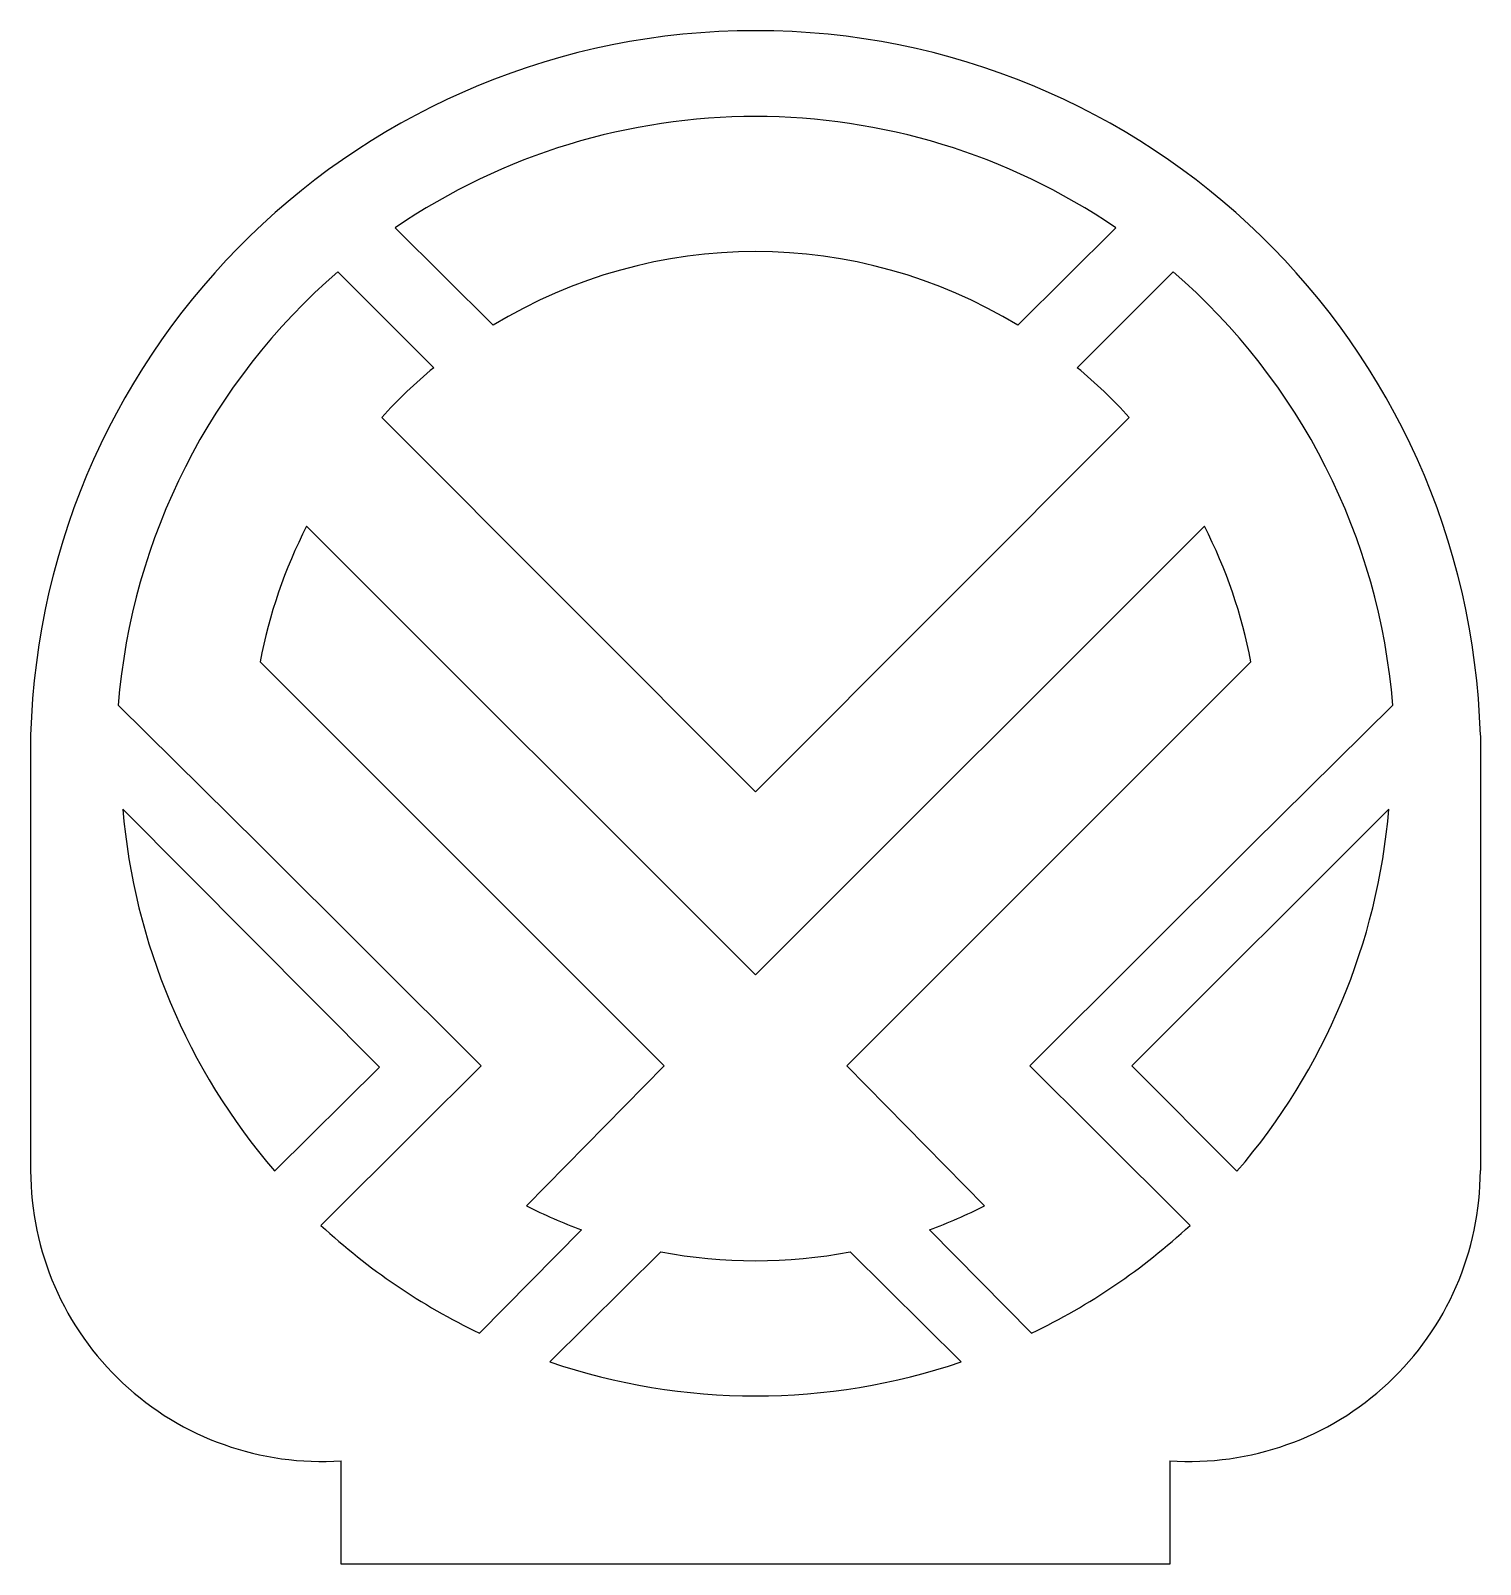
# Model space of a CAD drawing. Header units: inches. Extents: x -3.1 to 3.9, y -4 to 3.4.
import ezdxf

# ---------------------------------------------------------------- set-up
doc = ezdxf.new("R2010")
doc.units = ezdxf.units.IN
doc.layers.get('0').update_dxf_attribs({"linetype": 'CONTINUOUS'})

msp = doc.modelspace()

# ---------------------------------------------------------------- linework, layer by layer
for p, q in [((-1.3396, 2.4502), (-0.8672, 1.9795)), ((2.1396, 2.4502), (1.6672, 1.9795)), ((-1.6163, 2.2377), (-1.1537, 1.7751)), ((1.9537, 1.7751), (2.4163, 2.2377)), ((-1.4049, 1.5347), (0.4, -0.272)), ((0.4, -0.272), (2.2049, 1.5347)), ((0.4, -1.1552), (-1.7675, 1.0099)), ((2.5675, 1.0099), (0.4, -1.1552)), ((-1.9921, 0.356), (-0.0404, -1.5949)), ((0.841, -1.5949), (2.7921, 0.356)), ((-1.9978, -0.525), (-2.6772, 0.1462)), ((3.4772, 0.1462), (2.7978, -0.525)), ((-3.1, 0.0016), (-3.1, -2.1)), ((3.9, 0), (3.9, -2.1)), ((-2.655, -0.355), (-1.415, -1.6)), ((3.4582, -0.355), (2.2164, -1.5949)), ((-0.925, -1.5949), (-1.9978, -0.525)), ((1.725, -1.5949), (2.7978, -0.525)), ((-1.415, -1.6), (-1.92, -2.1)), ((-1.2359, -1.9038), (-0.925, -1.5949)), ((-0.0404, -1.5949), (-0.7059, -2.2695)), ((0.841, -1.5949), (1.5059, -2.2695)), ((2.0359, -1.9038), (1.725, -1.5949)), ((2.2164, -1.5949), (2.7215, -2.1)), ((-1.2359, -1.9038), (-1.6983, -2.3643)), ((2.0359, -1.9038), (2.4983, -2.3643)), ((-1.92, -2.1), (-1.9218, -2.1018)), ((2.7248, -2.1033), (2.7215, -2.1)), ((-0.4404, -2.3855), (-0.9334, -2.8842)), ((1.2404, -2.3855), (1.7334, -2.8842)), ((-0.0573, -2.4918), (-0.5927, -3.0231)), ((0.8573, -2.4918), (1.3927, -3.0231)), ((-1.6, -4), (-1.6, -3.5)), ((2.4, -3.5), (2.4, -4)), ((2.4, -4), (-1.6, -4))]:
    msp.add_line(p, q)
for centre, radius, start, end in [((0.4, -0.1), 3.5015, 1.662, 178.33778), ((0.4, -0.1), 3.0871, 55.70061, 124.29939), ((0.4, -0.1), 2.4352, 58.64356, 121.35644), ((0.4, -0.1), 3.0871, 130.77838, 175.42593), ((0.4, -0.1), 3.0871, 4.57407, 49.22162), ((0.4, -0.1), 2.4352, 129.6455, 137.83243), ((0.4, -0.1), 2.4352, 42.16757, 50.3545), ((0.4, -0.1), 2.4352, 152.88459, 169.20623), ((0.4, -0.1), 2.4352, 10.79377, 27.11541), ((0.4, -0.1), 3.0656, 184.7714, 220.7669), ((0.4, -0.1), 3.0689, 319.24786, 355.23363), ((-1.6967, -2.1), 1.4033, 180, 273.94986), ((2.4967, -2.1), 1.4033, -93.94986, 0), ((0.4, -0.1), 2.4352, 242.98972, 249.81107), ((0.4, -0.1), 2.4352, 290.18893, 297.01028), ((0.4, -0.1), 3.0871, 227.17842, 244.40944), ((0.4, -0.1), 3.0871, 295.59056, 312.82158), ((0.4, -0.1), 2.4352, 259.17536, 280.82464), ((0.4, -0.1), 3.0871, 251.24146, 288.75854)]:
    msp.add_arc(centre, radius, start, end)

doc.saveas('drawing.dxf')
